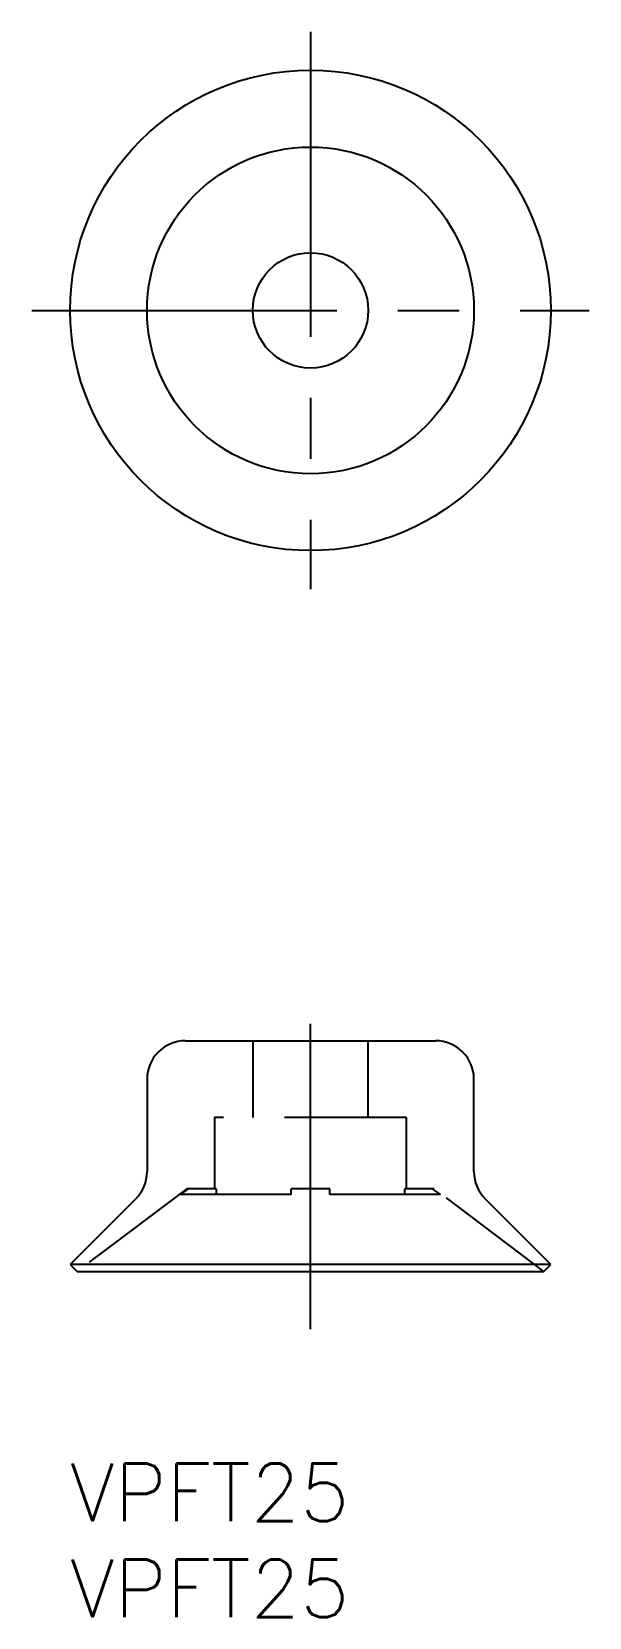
# Model space of a CAD drawing. Extents: x -2 to 27, y -8 to 74.5.
import ezdxf

# ---------------------------------------------------------------- set-up
doc = ezdxf.new("R2010")
doc.units = 0
doc.header["$LTSCALE"] = 0.5
doc.linetypes.add('CENTER', pattern=[50.8, 31.75, -6.35, 6.35, -6.35])
doc.linetypes.add('DASHED', pattern=[19.05, 12.7, -6.35])
for name, color, linetype in [('MSM_CENTER', 1, 'CENTER'), ('MSM_CONTINUOUS', 7, 'CONTINUOUS'), ('MSM_DASHED', 4, 'DASHED'), ('MSM_PART_NUMBER', 7, 'CONTINUOUS')]:
    doc.layers.add(name, color=color, linetype=linetype)
doc.styles.get("Standard").update_dxf_attribs({"font": 'txt.shx', "height": 3, "bigfont": 'bigfont.shx'})

msp = doc.modelspace()

# ---------------------------------------------------------------- linework, layer by layer
at = {"layer": 'MSM_CENTER'}
for p, q in [((12.5, 74.5), (12.5, 45.5)), ((-2, 60), (27, 60)), ((12.5, 7), (12.5, 25))]:
    msp.add_line(p, q, dxfattribs=at)
at = {"layer": 'MSM_CONTINUOUS'}
for p, q in [((6, 22), (19, 22)), ((4, 20), (4, 15.19)), ((21, 15.19), (21, 20)), ((3.414, 13.775), (0, 10.361)), ((25, 10.361), (21.586, 13.775)), ((0, 10.361), (0.361, 10)), ((25, 10.361), (0, 10.361)), ((0.361, 10), (24.639, 10)), ((24.639, 10), (25, 10.361))]:
    msp.add_line(p, q, dxfattribs=at)
for radius in [12.5, 8.5, 3]:
    msp.add_circle((12.5, 60), radius, dxfattribs=at)
for centre, start, end in [((6, 20), 90, 180), ((19, 20), 0, 90), ((2, 15.19), 315, 0), ((23, 15.19), 180, 225)]:
    msp.add_arc(centre, 2, start, end, dxfattribs=at)
at = {"layer": 'MSM_DASHED'}
for p, q in [((9.5, 22), (9.5, 18)), ((15.5, 18), (15.5, 22)), ((17.5, 18), (7.5, 18)), ((7.5, 18), (7.5, 14.3)), ((17.5, 14.3), (17.5, 18)), ((6.067, 14.3), (0.361, 10)), ((5.743, 14), (6.146, 14.3)), ((7.601, 14.3), (6.067, 14.3)), ((7.601, 14.3), (7.601, 14)), ((13.5, 14.3), (11.5, 14.3)), ((11.5, 14), (11.5, 14.3)), ((13.5, 14), (13.5, 14.3)), ((17.399, 14), (17.399, 14.3)), ((18.933, 14.3), (17.399, 14.3)), ((19.257, 14), (18.854, 14.3)), ((24.639, 10), (18.933, 14.3)), ((11.5, 14), (5.743, 14)), ((19.257, 14), (13.5, 14))]:
    msp.add_line(p, q, dxfattribs=at)

# ---------------------------------------------------------------- texts
at = {"layer": 'MSM_PART_NUMBER'}
for p in [(0, -3), (0, -8)]:
    msp.add_text('VPFT25', height=3, dxfattribs=at).set_placement(p)

doc.saveas('drawing.dxf')
